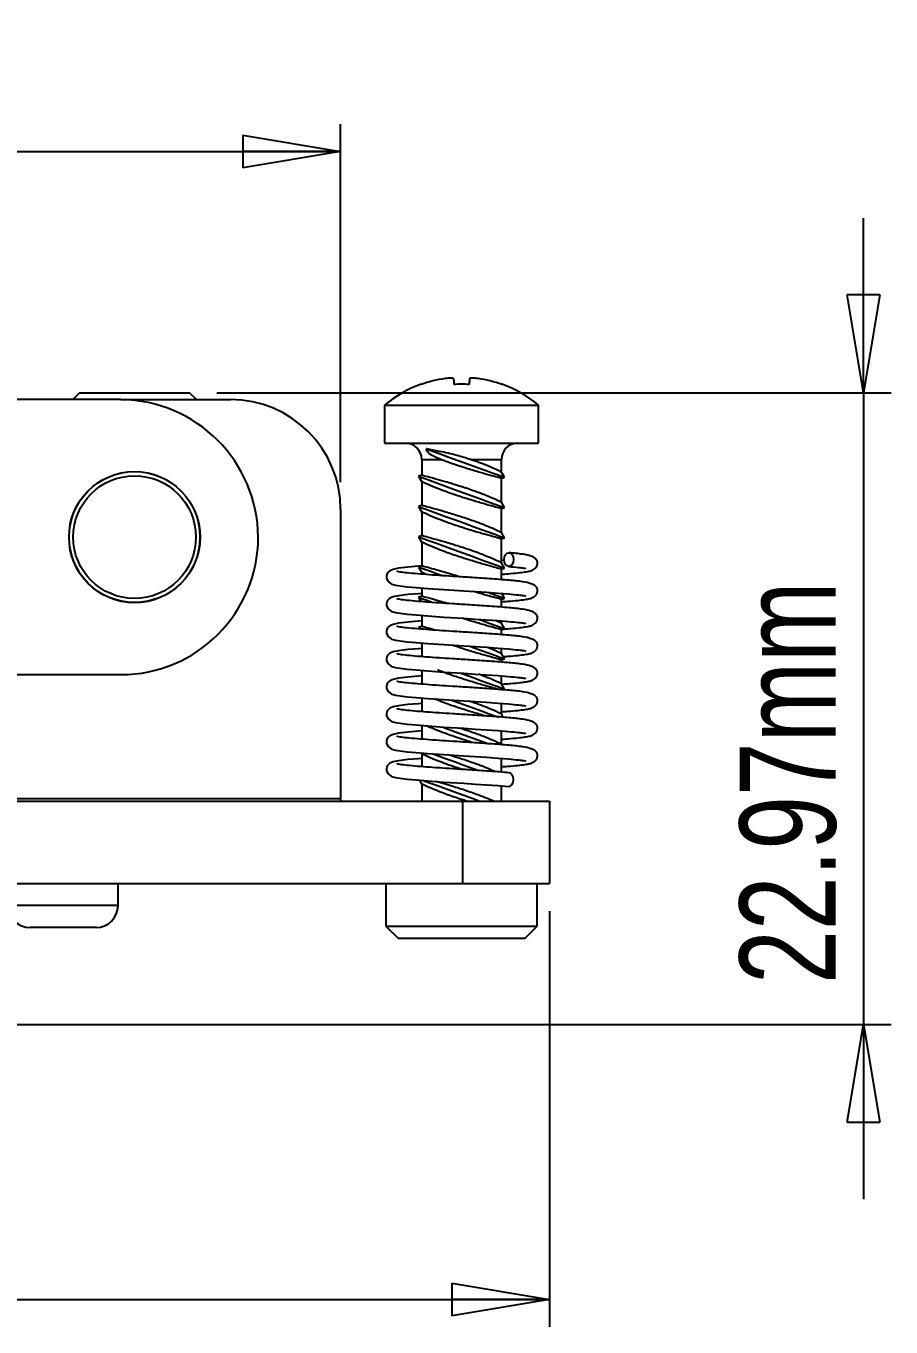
# Model space of a CAD drawing. Header units: millimetres. Extents: x 5 to 292, y 4 to 204.
# Drawn here: x 115.98 to 147.45, y 67.69 to 114.99 of the extents above; entities that cross this region are included whole.
import ezdxf

# ---------------------------------------------------------------- set-up
doc = ezdxf.new("R2010")
doc.units = ezdxf.units.MM
doc.layers.add('LAYER_1', color=179, linetype='Continuous')
doc.styles.add('SLDTEXTSTYLE0', font='TXT', dxfattribs={"width": 0.75})
doc.dimstyles.new('SLDDIMSTYLE0', dxfattribs={"dimtxt": 3.5, "dimasz": 3.556, "dimexe": 0, "dimexo": 0.0625, "dimgap": 0.875, "dimtad": 1, "dimrnd": 1e-09, "dimzin": 4, "dimdsep": 46, "dimtxsty": 'SLDTEXTSTYLE0', "dimblk1": 'CLOSED', "dimblk2": 'CLOSED', "dimsah": 1, "dimcen": 0.09, "dimadec": 0, "dimazin": 1, "dimtfac": 1, "dimtofl": 0, "dimtmove": 0, "dimatfit": 3, "dimldrblk": 'CLOSED', "dimfxl": 1, "dimfrac": 2, "dimtolj": 1, "dimtzin": 12, "dimarcsym": 0})
doc.dimstyles.new('SLDDIMSTYLE1', dxfattribs={"dimtxt": 3.5, "dimasz": 3.556, "dimexe": 0, "dimexo": 0.0625, "dimgap": 0.875, "dimtad": 1, "dimrnd": 1e-09, "dimzin": 12, "dimdsep": 46, "dimtxsty": 'SLDTEXTSTYLE0', "dimblk1": 'CLOSED', "dimblk2": 'CLOSED', "dimsah": 1, "dimcen": 0.09, "dimadec": 0, "dimazin": 3, "dimtfac": 1, "dimtmove": 0, "dimatfit": 0, "dimldrblk": 'CLOSED', "dimfxl": 1, "dimfrac": 2, "dimtolj": 1, "dimtzin": 12, "dimarcsym": 0})

# ---------------------------------------------------------------- blocks, each defined once
blk = doc.blocks.new('_CLOSED')
at = {"color": 0, "linetype": 'ByBlock', "lineweight": -2}
for p, q in [((-1, 0.166667), (0, 0)), ((-1, 0.166667), (-1, -0.166667)), ((0, 0), (-1, -0.166667)), ((0, 0), (-1, 0))]:
    blk.add_line(p, q, dxfattribs=at)
blk = doc.blocks.new('_D')
at = {"layer": 'LAYER_1'}
for p, q in [((41.025, 98.41), (41.025, 111.431)), ((127.425, 98.41), (127.425, 111.431)), ((41.025, 110.431), (127.425, 110.431))]:
    blk.add_line(p, q, dxfattribs=at)
at = {"layer": 'LAYER_1', "xscale": 3.556, "yscale": 3.556, "rotation": 180}
blk.add_blockref('_CLOSED', (41.025, 110.431, 1.494), dxfattribs=at)
at = {"layer": 'LAYER_1', "xscale": 3.556, "yscale": 3.556}
blk.add_blockref('_CLOSED', (127.425, 110.431, 1.494), dxfattribs=at)
at = {"layer": 'LAYER_1', "insert": (74.043, 114.943), "char_height": 3.5, "attachment_point": 1, "style": 'SLDTEXTSTYLE0'}
blk.add_mtext('86.40mm', dxfattribs=at)
blk = doc.blocks.new('_D_1')
at = {"layer": 'LAYER_1'}
for p, q in [((146.454, 101.66), (146.454, 108.01)), ((122.925, 101.66), (147.454, 101.66)), ((146.454, 101.66), (146.454, 78.687)), ((76.872, 78.687), (147.454, 78.687)), ((146.454, 78.687), (146.454, 72.337))]:
    blk.add_line(p, q, dxfattribs=at)
at = {"layer": 'LAYER_1', "xscale": 3.556, "yscale": 3.556}
for p, rotation in [((146.454, 101.66, 1.494), 270), ((146.454, 78.687, 1.494), 90)]:
    blk.add_blockref('_CLOSED', p, dxfattribs=dict(at, rotation=rotation))
at = {"layer": 'LAYER_1', "insert": (141.942, 80.163), "char_height": 3.5, "attachment_point": 1, "rotation": 90, "style": 'SLDTEXTSTYLE0'}
blk.add_mtext('22.97mm', dxfattribs=at)
blk = doc.blocks.new('_D_2')
at = {"layer": 'LAYER_1'}
for p, q in [((33.425, 82.81), (33.425, 67.687)), ((135.025, 82.81), (135.025, 67.687)), ((33.425, 68.687), (135.025, 68.687))]:
    blk.add_line(p, q, dxfattribs=at)
at = {"layer": 'LAYER_1', "xscale": 3.556, "yscale": 3.556, "rotation": 180}
blk.add_blockref('_CLOSED', (33.425, 68.687, 1.494), dxfattribs=at)
at = {"layer": 'LAYER_1', "xscale": 3.556, "yscale": 3.556}
blk.add_blockref('_CLOSED', (135.025, 68.687, 1.494), dxfattribs=at)
at = {"layer": 'LAYER_1', "insert": (72.75, 73.199), "char_height": 3.5, "attachment_point": 1, "style": 'SLDTEXTSTYLE0'}
blk.add_mtext('101.60mm', dxfattribs=at)

msp = doc.modelspace()

# ---------------------------------------------------------------- linework, layer by layer
at = {"color": 7, "linetype": 'Continuous', "lineweight": 25}
for p, q in [((119.425, 101.41), (49.025, 101.41)), ((117.925, 101.66), (117.675, 101.41)), ((117.925, 101.66), (121.925, 101.66)), ((119.425, 101.41), (123.425, 101.41)), ((122.175, 101.41), (121.925, 101.66)), ((129.025, 101.21), (129.025, 99.826)), ((129.025, 101.21), (134.625, 101.21)), ((134.625, 99.826), (134.625, 101.21)), ((129.025, 99.826), (134.625, 99.826)), ((130.375, 99.23), (130.375, 98.658)), ((133.275, 98.783), (133.275, 99.23)), ((130.388, 98.667), (130.263, 98.622)), ((130.263, 98.622), (130.383, 98.417)), ((130.375, 98.422), (130.375, 97.558)), ((133.387, 98.585), (133.27, 98.787)), ((133.272, 98.544), (133.387, 98.585)), ((133.275, 97.678), (133.275, 98.546)), ((130.388, 97.567), (130.263, 97.522)), ((130.263, 97.522), (130.383, 97.317)), ((133.272, 97.444), (133.387, 97.485)), ((133.387, 97.485), (133.274, 97.679)), ((127.425, 97.41), (127.425, 86.91)), ((130.375, 97.322), (130.375, 96.458)), ((133.275, 96.578), (133.275, 97.446)), ((133.387, 96.385), (133.274, 96.579)), ((130.388, 96.467), (130.263, 96.422)), ((130.263, 96.422), (130.383, 96.217)), ((130.375, 96.222), (130.375, 95.358)), ((133.272, 96.344), (133.387, 96.385)), ((133.275, 95.478), (133.275, 96.346)), ((133.379, 95.568), (133.275, 95.559)), ((130.388, 95.367), (130.263, 95.322)), ((130.263, 95.322), (130.383, 95.117)), ((130.375, 95.122), (130.375, 95.062)), ((133.272, 95.244), (133.387, 95.285)), ((133.387, 95.285), (133.274, 95.479)), ((133.275, 94.863), (133.275, 95.246)), ((130.388, 94.267), (130.263, 94.222)), ((130.263, 94.222), (130.355, 94.064)), ((130.375, 94.562), (130.375, 94.258)), ((133.272, 94.144), (133.387, 94.185)), ((133.387, 94.185), (133.274, 94.379)), ((133.275, 93.863), (133.275, 94.146)), ((130.375, 93.562), (130.375, 93.158)), ((133.387, 93.085), (133.274, 93.279)), ((133.275, 93.278), (133.275, 93.363)), ((130.388, 93.167), (130.263, 93.122)), ((130.263, 93.122), (130.294, 93.069)), ((133.272, 93.044), (133.387, 93.085)), ((133.275, 92.863), (133.275, 93.046)), ((130.375, 92.562), (130.375, 92.062)), ((133.275, 92.178), (133.275, 92.363)), ((130.388, 92.067), (130.375, 92.062)), ((133.272, 91.944), (133.387, 91.985)), ((133.387, 91.985), (133.274, 92.179)), ((133.275, 91.863), (133.275, 91.946)), ((95.225, 91.41), (119.425, 91.41)), ((130.375, 91.562), (130.375, 91.062)), ((133.275, 91.078), (133.275, 91.363)), ((133.387, 90.885), (133.274, 91.079)), ((130.375, 90.562), (130.375, 90.062)), ((130.949, 90.479), (130.833, 90.527)), ((133.275, 89.978), (133.275, 90.363)), ((133.345, 89.858), (133.274, 89.979)), ((130.375, 89.562), (130.375, 89.062)), ((133.275, 88.878), (133.275, 89.363)), ((130.356, 88.563), (130.383, 88.517)), ((130.375, 88.522), (130.375, 88.062)), ((133.275, 87.863), (133.275, 88.363)), ((130.295, 87.568), (130.383, 87.417)), ((130.375, 87.422), (130.375, 86.81)), ((133.275, 86.81), (133.275, 87.363)), ((36.595, 86.81), (131.855, 86.81)), ((98.725, 86.91), (127.425, 86.91)), ((127.425, 86.91), (127.425, 86.81)), ((131.855, 86.81), (131.855, 83.81)), ((131.855, 86.81), (135.025, 86.81)), ((135.025, 86.81), (135.025, 83.81)), ((36.595, 83.81), (131.855, 83.81)), ((119.325, 83.01), (119.325, 83.81)), ((129.075, 83.81), (129.075, 82.26)), ((131.855, 83.81), (135.025, 83.81)), ((134.575, 82.26), (134.575, 83.81)), ((118.525, 82.21), (116.125, 82.21)), ((129.075, 82.26), (129.525, 81.81)), ((129.075, 82.26), (134.575, 82.26)), ((134.125, 81.81), (134.575, 82.26)), ((134.125, 81.81), (129.525, 81.81))]:
    msp.add_line(p, q, dxfattribs=at)
at = {"color": 8, "linetype": 'Continuous', "lineweight": 25}
for p, q in [((130.375, 99.23), (131.074, 99.23)), ((132.156, 99.23), (133.275, 99.23)), ((119.325, 83.01), (115.325, 83.01))]:
    msp.add_line(p, q, dxfattribs=at)
at = {"color": 7, "linetype": 'Continuous', "lineweight": 25, "flags": 128}
for points in [[(131.531, 102.174), (131.533, 102.157), (131.535, 102.138), (131.537, 102.115), (131.54, 102.09), (131.543, 102.062), (131.546, 102.031), (131.549, 101.997), (131.553, 101.961)], [(132.119, 102.174), (132.117, 102.157), (132.115, 102.138), (132.113, 102.115), (132.111, 102.09), (132.108, 102.062), (132.105, 102.031), (132.101, 101.997), (132.098, 101.961)], [(130.543, 99.62), (130.769, 99.538), (131.047, 99.437), (131.361, 99.322), (131.698, 99.2), (132.042, 99.075), (132.374, 98.954), (132.681, 98.842), (132.945, 98.746), (133.156, 98.669), (133.303, 98.616), (133.378, 98.588), (133.387, 98.585)], [(130.263, 98.622), (130.272, 98.619), (130.345, 98.592), (130.487, 98.541), (130.691, 98.466), (130.949, 98.373), (131.247, 98.264), (131.572, 98.146), (131.91, 98.023), (132.243, 97.901), (132.557, 97.787), (132.836, 97.685), (133.069, 97.601), (133.243, 97.538), (133.351, 97.498), (133.387, 97.485)], [(130.263, 97.522), (130.272, 97.519), (130.345, 97.492), (130.487, 97.441), (130.691, 97.366), (130.949, 97.273), (131.247, 97.164), (131.572, 97.046), (131.91, 96.923), (132.243, 96.801), (132.557, 96.687), (132.836, 96.585), (133.069, 96.501), (133.243, 96.438), (133.351, 96.398), (133.387, 96.385)], [(130.263, 96.422), (130.272, 96.419), (130.345, 96.392), (130.487, 96.341), (130.691, 96.266), (130.949, 96.173), (131.247, 96.064), (131.572, 95.946), (131.91, 95.823), (132.243, 95.701), (132.557, 95.587), (132.836, 95.485), (133.069, 95.401), (133.243, 95.338), (133.351, 95.298), (133.387, 95.285)], [(133.716, 95.592), (133.703, 95.496), (133.666, 95.415), (133.611, 95.361), (133.545, 95.342), (133.48, 95.361), (133.425, 95.415), (133.388, 95.496), (133.375, 95.592), (133.388, 95.687), (133.425, 95.768), (133.48, 95.823), (133.545, 95.842), (133.611, 95.823), (133.666, 95.768), (133.703, 95.687), (133.716, 95.592)], [(130.375, 95.361), (130.26, 95.352), (129.866, 95.317), (129.535, 95.277), (129.337, 95.236), (129.215, 95.184), (129.164, 95.142), (129.135, 95.106), (129.108, 95.055), (129.092, 94.988), (129.093, 94.921), (129.14, 94.81), (129.282, 94.704), (129.42, 94.665), (129.851, 94.606), (130.169, 94.578), (130.596, 94.544), (131.186, 94.503), (131.91, 94.457), (132.315, 94.431), (132.738, 94.403), (133.155, 94.372), (133.537, 94.342), (133.537, 94.342)], [(130.263, 95.322), (130.272, 95.319), (130.345, 95.292), (130.487, 95.241), (130.691, 95.166), (130.949, 95.073), (131.115, 95.012)], [(130.375, 94.361), (130.26, 94.352), (129.866, 94.317), (129.535, 94.277), (129.337, 94.236), (129.215, 94.184), (129.164, 94.142), (129.135, 94.106), (129.108, 94.055), (129.092, 93.988), (129.093, 93.921), (129.14, 93.81), (129.282, 93.704), (129.42, 93.665), (129.851, 93.606), (130.169, 93.578), (130.596, 93.544), (131.186, 93.503), (131.91, 93.457), (132.315, 93.431), (132.738, 93.403), (133.155, 93.372), (133.537, 93.342), (133.537, 93.342)], [(130.263, 94.222), (130.272, 94.219), (130.345, 94.192), (130.487, 94.141), (130.691, 94.066), (130.784, 94.033)], [(132.823, 94.39), (132.836, 94.385), (133.069, 94.301), (133.243, 94.238), (133.351, 94.198), (133.387, 94.185)], [(130.375, 93.361), (130.26, 93.352), (129.866, 93.317), (129.535, 93.277), (129.337, 93.236), (129.215, 93.184), (129.164, 93.142), (129.135, 93.106), (129.108, 93.055), (129.092, 92.988), (129.093, 92.921), (129.14, 92.81), (129.282, 92.704), (129.42, 92.665), (129.851, 92.606), (130.169, 92.578), (130.596, 92.544), (131.186, 92.503), (131.91, 92.457), (132.315, 92.431), (132.738, 92.403), (133.155, 92.372), (133.537, 92.342), (133.537, 92.342)], [(132.47, 93.419), (132.557, 93.387), (132.836, 93.285), (133.069, 93.201), (133.243, 93.138), (133.351, 93.098), (133.387, 93.085)], [(130.263, 93.122), (130.272, 93.119), (130.345, 93.092), (130.439, 93.058)], [(130.375, 92.361), (130.26, 92.352), (129.866, 92.317), (129.535, 92.277), (129.337, 92.236), (129.215, 92.184), (129.164, 92.142), (129.135, 92.106), (129.108, 92.055), (129.092, 91.988), (129.093, 91.921), (129.14, 91.81), (129.282, 91.704), (129.42, 91.665), (129.851, 91.606), (130.169, 91.578), (130.596, 91.544), (131.186, 91.503), (131.91, 91.457), (132.315, 91.431), (132.738, 91.403), (133.155, 91.372), (133.537, 91.342), (133.537, 91.342)], [(132.135, 92.441), (132.243, 92.401), (132.557, 92.287), (132.836, 92.185), (133.069, 92.101), (133.243, 92.038), (133.351, 91.998), (133.387, 91.985)], [(130.375, 91.361), (130.26, 91.352), (129.866, 91.317), (129.535, 91.277), (129.337, 91.236), (129.215, 91.184), (129.164, 91.142), (129.135, 91.106), (129.108, 91.055), (129.092, 90.988), (129.093, 90.921), (129.14, 90.81), (129.282, 90.704), (129.42, 90.665), (129.851, 90.606), (130.169, 90.578), (130.596, 90.544), (131.186, 90.503), (131.91, 90.457), (132.315, 90.431), (132.738, 90.403), (133.155, 90.372), (133.537, 90.342), (133.537, 90.342)], [(131.794, 91.465), (131.91, 91.423), (132.243, 91.301), (132.557, 91.187), (132.836, 91.085), (133.069, 91.001), (133.243, 90.938), (133.351, 90.898), (133.387, 90.885)], [(130.375, 90.361), (130.26, 90.352), (129.866, 90.317), (129.535, 90.277), (129.337, 90.236), (129.215, 90.184), (129.164, 90.142), (129.135, 90.106), (129.108, 90.055), (129.092, 89.988), (129.093, 89.921), (129.14, 89.81), (129.282, 89.704), (129.42, 89.665), (129.851, 89.606), (130.169, 89.578), (130.596, 89.544), (131.186, 89.503), (131.91, 89.457), (132.315, 89.431), (132.738, 89.403), (133.155, 89.372), (133.537, 89.342), (133.537, 89.342)], [(131.461, 90.486), (131.572, 90.446), (131.91, 90.323), (132.243, 90.201), (132.557, 90.087), (132.836, 89.985), (133.069, 89.901), (133.17, 89.864)], [(131.116, 89.512), (131.247, 89.464), (131.572, 89.346), (131.91, 89.223), (132.243, 89.101), (132.557, 88.987), (132.822, 88.891)], [(130.375, 89.361), (130.26, 89.352), (129.866, 89.317), (129.535, 89.277), (129.337, 89.236), (129.215, 89.184), (129.164, 89.142), (129.135, 89.106), (129.108, 89.055), (129.092, 88.988), (129.093, 88.921), (129.14, 88.81), (129.282, 88.704), (129.42, 88.665), (129.851, 88.606), (130.169, 88.578), (130.596, 88.544), (131.186, 88.503), (131.91, 88.457), (132.315, 88.431), (132.738, 88.403), (133.155, 88.372), (133.537, 88.342), (133.537, 88.342)], [(130.784, 88.532), (130.949, 88.473), (131.247, 88.364), (131.572, 88.246), (131.91, 88.123), (132.243, 88.001), (132.471, 87.918)], [(130.375, 88.361), (130.26, 88.352), (129.866, 88.317), (129.535, 88.277), (129.337, 88.236), (129.215, 88.184), (129.164, 88.142), (129.135, 88.106), (129.108, 88.055), (129.092, 87.988), (129.093, 87.921), (129.14, 87.81), (129.282, 87.704), (129.42, 87.665), (129.851, 87.606), (130.169, 87.578), (130.596, 87.544), (131.186, 87.503), (131.91, 87.457), (132.315, 87.431), (132.738, 87.403), (133.155, 87.372), (133.537, 87.342), (133.537, 87.342)], [(130.44, 87.558), (130.487, 87.541), (130.691, 87.466), (130.949, 87.373), (131.247, 87.264), (131.572, 87.146), (131.91, 87.023), (132.243, 86.901), (132.494, 86.81)], [(133.538, 87.342), (133.545, 87.342), (133.611, 87.361), (133.666, 87.415), (133.703, 87.496), (133.716, 87.592), (133.703, 87.687), (133.666, 87.768), (133.611, 87.823), (133.551, 87.841)]]:
    msp.add_lwpolyline(points, dxfattribs=at)
at = {"color": 7, "linetype": 'Continuous', "lineweight": 25}
for radius in [2.385, 2.381, 2.231]:
    msp.add_circle((119.925, 96.41), radius, dxfattribs=at)
for centre, radius, start, end in [((131.825, 97.858), 4.368, 109.7123, 129.8683), ((129.929, 101.923), 0.425, 5.1421, 6.3227), ((131.825, 97.831), 4.384, 97.8594, 109.6176), ((131.825, 97.709), 4.261, 86.3339, 93.6661), ((131.826, 97.831), 4.384, 70.3823, 82.1406), ((131.825, 97.858), 4.368, 50.1317, 70.2877), ((128.15, 102.482), 5.174, 354.2191, 354.3161), ((119.381, 96.366), 5.044, 0.5, 89.5), ((123.425, 97.41), 4, 0, 90), ((129.78, 99.23), 0.595, 0, 90), ((133.871, 99.23), 0.595, 90, 180), ((119.425, 96.41), 5, 270, 0), ((116.125, 83.01), 0.8, 180, 270), ((118.525, 83.01), 0.8, 270, 0)]:
    msp.add_arc(centre, radius, start, end, dxfattribs=at)
for points, knots in [([(131.531, 102.174), (131.527, 102.178), (131.52, 102.187), (131.466, 102.192), (131.388, 102.191), (131.302, 102.184), (131.247, 102.177), (131.225, 102.174)], [0, 0, 0, 0, 0.2170903, 0.4342859, 0.6489603, 0.8627347, 1, 1, 1, 1]), ([(132.425, 102.174), (132.391, 102.178), (132.322, 102.187), (132.23, 102.192), (132.161, 102.191), (132.125, 102.184), (132.121, 102.177), (132.119, 102.174)], [0, 0, 0, 0, 0.217095, 0.434289, 0.648964, 0.862738, 1, 1, 1, 1]), ([(132.156, 99.23), (131.988, 99.282), (131.612, 99.399), (131.036, 99.526), (130.687, 99.594), (130.55, 99.619), (130.543, 99.62)], [0, 0, 0, 0, 0.293908, 0.661809, 0.984467, 1, 1, 1, 1]), ([(131.074, 99.23), (130.999, 99.26), (130.849, 99.318), (130.704, 99.406), (130.617, 99.484), (130.587, 99.517), (130.565, 99.549), (130.551, 99.578), (130.545, 99.602), (130.544, 99.615), (130.543, 99.62)], [0, 0, 0, 0, 0.3564798, 0.7109574, 0.7757654, 0.8411322, 0.8797504, 0.9185015, 0.9674913, 1, 1, 1, 1]), ([(133.272, 98.546), (133.259, 98.549), (133.234, 98.556), (133.009, 98.617), (132.666, 98.712), (132.224, 98.84), (131.73, 98.995), (131.335, 99.131), (131.131, 99.208), (131.074, 99.23)], [0, 0, 0, 0, 0.142784, 0.29265, 0.445151, 0.602456, 0.765616, 0.934309, 1, 1, 1, 1]), ([(133.263, 98.783), (133.267, 98.781), (133.29, 98.77), (133.191, 98.818), (132.975, 98.916), (132.623, 99.063), (132.317, 99.173), (132.156, 99.23)], [0, 0, 0, 0, 0.043562, 0.265305, 0.489839, 0.732179, 1, 1, 1, 1]), ([(130.893, 98.52), (130.792, 98.548), (130.578, 98.608), (130.397, 98.656), (130.393, 98.658), (130.391, 98.658)], [0, 0, 0, 0, 0.342161, 0.729812, 1, 1, 1, 1]), ([(130.949, 98.179), (130.828, 98.229), (130.586, 98.329), (130.395, 98.42), (130.393, 98.421), (130.392, 98.422)], [0, 0, 0, 0, 0.381998, 0.761877, 1, 1, 1, 1]), ([(133.273, 97.678), (133.274, 97.678), (133.299, 97.666), (133.214, 97.707), (133.022, 97.795), (132.69, 97.936), (132.25, 98.101), (131.74, 98.27), (131.26, 98.416), (131.004, 98.489), (130.893, 98.52)], [0, 0, 0, 0, 0.003405, 0.134856, 0.265966, 0.406611, 0.558944, 0.717891, 0.876835, 1, 1, 1, 1]), ([(133.271, 97.446), (133.259, 97.449), (133.235, 97.455), (133.01, 97.516), (132.668, 97.611), (132.226, 97.74), (131.732, 97.894), (131.286, 98.048), (131.047, 98.141), (130.949, 98.179)], [0, 0, 0, 0, 0.135279, 0.277992, 0.423202, 0.572981, 0.728333, 0.888959, 1, 1, 1, 1]), ([(130.893, 97.42), (130.792, 97.448), (130.578, 97.508), (130.397, 97.556), (130.393, 97.558), (130.391, 97.558)], [0, 0, 0, 0, 0.342161, 0.729812, 1, 1, 1, 1]), ([(130.949, 97.079), (130.828, 97.129), (130.586, 97.229), (130.395, 97.32), (130.393, 97.321), (130.392, 97.322)], [0, 0, 0, 0, 0.381998, 0.761877, 1, 1, 1, 1]), ([(133.273, 96.578), (133.274, 96.578), (133.299, 96.566), (133.214, 96.607), (133.022, 96.695), (132.69, 96.836), (132.25, 97.001), (131.74, 97.17), (131.26, 97.316), (131.004, 97.389), (130.893, 97.42)], [0, 0, 0, 0, 0.003405, 0.134856, 0.265966, 0.406611, 0.558944, 0.717891, 0.876835, 1, 1, 1, 1]), ([(133.271, 96.346), (133.259, 96.349), (133.235, 96.355), (133.01, 96.416), (132.668, 96.511), (132.226, 96.64), (131.732, 96.794), (131.286, 96.948), (131.047, 97.041), (130.949, 97.079)], [0, 0, 0, 0, 0.135279, 0.277992, 0.423202, 0.572981, 0.728333, 0.888959, 1, 1, 1, 1]), ([(130.893, 96.32), (130.792, 96.348), (130.578, 96.408), (130.397, 96.456), (130.393, 96.458), (130.391, 96.458)], [0, 0, 0, 0, 0.342161, 0.729812, 1, 1, 1, 1]), ([(130.949, 95.979), (130.828, 96.029), (130.586, 96.129), (130.395, 96.22), (130.393, 96.221), (130.392, 96.222)], [0, 0, 0, 0, 0.381998, 0.761877, 1, 1, 1, 1]), ([(133.273, 95.478), (133.274, 95.478), (133.299, 95.466), (133.214, 95.507), (133.022, 95.595), (132.69, 95.736), (132.25, 95.901), (131.74, 96.07), (131.26, 96.216), (131.004, 96.289), (130.893, 96.32)], [0, 0, 0, 0, 0.003405, 0.134856, 0.265966, 0.406611, 0.558944, 0.717891, 0.876835, 1, 1, 1, 1]), ([(133.271, 95.246), (133.259, 95.249), (133.235, 95.255), (133.01, 95.316), (132.668, 95.411), (132.226, 95.54), (131.732, 95.694), (131.286, 95.848), (131.047, 95.941), (130.949, 95.979)], [0, 0, 0, 0, 0.135279, 0.277992, 0.423202, 0.572981, 0.728333, 0.888959, 1, 1, 1, 1]), ([(133.275, 95.059), (133.354, 95.065), (133.582, 95.083), (133.871, 95.109), (134.138, 95.142), (134.3, 95.172), (134.417, 95.203), (134.522, 95.277), (134.571, 95.353), (134.588, 95.418), (134.591, 95.457), (134.589, 95.492), (134.584, 95.519), (134.564, 95.58), (134.502, 95.652), (134.344, 95.729), (134.048, 95.794), (133.728, 95.825), (133.553, 95.841)], [0, 0, 0, 0, 0.058789, 0.169924, 0.271208, 0.361273, 0.440251, 0.477984, 0.513375, 0.527202, 0.538207, 0.54366, 0.554945, 0.570341, 0.632786, 0.726859, 0.850922, 1, 1, 1, 1]), ([(133.275, 94.059), (133.354, 94.065), (133.582, 94.083), (133.871, 94.109), (134.138, 94.142), (134.3, 94.172), (134.417, 94.203), (134.522, 94.277), (134.571, 94.353), (134.588, 94.418), (134.591, 94.457), (134.589, 94.492), (134.584, 94.519), (134.564, 94.58), (134.502, 94.652), (134.344, 94.729), (134.046, 94.794), (133.627, 94.837), (133.219, 94.868), (132.744, 94.903), (132.163, 94.942), (131.534, 94.98), (131.001, 95.015), (130.529, 95.049), (130.102, 95.083), (129.753, 95.117), (129.549, 95.144), (129.477, 95.165), (129.484, 95.16), (129.484, 95.16)], [0, 0, 0, 0, 0.0277769, 0.0802865, 0.1281416, 0.1706963, 0.2080119, 0.2258405, 0.2425619, 0.2490947, 0.2542949, 0.2568709, 0.2622032, 0.2694773, 0.2989819, 0.3434302, 0.4020481, 0.4724851, 0.5160077, 0.55741, 0.6312267, 0.6919325, 0.7425965, 0.7932472, 0.8471307, 0.9040629, 0.9594902, 0.9984073, 1, 1, 1, 1]), ([(130.552, 95.048), (130.495, 95.074), (130.387, 95.123), (130.39, 95.122), (130.392, 95.122)], [0, 0, 0, 0, 0.530968, 1, 1, 1, 1]), ([(130.893, 95.22), (130.792, 95.248), (130.578, 95.308), (130.397, 95.356), (130.393, 95.358), (130.391, 95.358)], [0, 0, 0, 0, 0.342161, 0.729812, 1, 1, 1, 1]), ([(131.741, 94.967), (131.741, 94.968), (131.571, 95.024), (131.259, 95.115), (131.004, 95.188), (130.893, 95.22)], [0, 0, 0, 0, 0.002023, 0.564297, 1, 1, 1, 1]), ([(133.537, 95.342), (133.666, 95.33), (133.903, 95.307), (134.087, 95.287), (134.162, 95.268), (134.156, 95.281), (134.155, 95.283)], [0, 0, 0, 0, 0.389276, 0.713915, 0.967011, 1, 1, 1, 1]), ([(133.327, 93.063), (133.388, 93.068), (133.598, 93.084), (133.871, 93.109), (134.138, 93.142), (134.3, 93.172), (134.417, 93.203), (134.522, 93.277), (134.571, 93.353), (134.588, 93.418), (134.591, 93.457), (134.589, 93.492), (134.584, 93.519), (134.564, 93.58), (134.502, 93.652), (134.344, 93.729), (134.046, 93.794), (133.627, 93.837), (133.219, 93.868), (132.744, 93.903), (132.163, 93.942), (131.534, 93.98), (131.001, 94.015), (130.529, 94.049), (130.102, 94.083), (129.753, 94.117), (129.549, 94.144), (129.477, 94.165), (129.484, 94.16), (129.484, 94.16)], [0, 0, 0, 0, 0.0217203, 0.074557, 0.1227102, 0.16553, 0.2030781, 0.2210177, 0.2378432, 0.2444169, 0.2496492, 0.2522416, 0.2576068, 0.2649265, 0.2946147, 0.3393399, 0.398323, 0.4691988, 0.5129926, 0.5546528, 0.6289293, 0.6900133, 0.740993, 0.7919592, 0.8461784, 0.9034652, 0.9592379, 0.9983973, 1, 1, 1, 1]), ([(130.893, 94.12), (130.792, 94.148), (130.578, 94.208), (130.397, 94.256), (130.393, 94.258), (130.391, 94.258)], [0, 0, 0, 0, 0.342161, 0.729812, 1, 1, 1, 1]), ([(133.271, 94.146), (133.259, 94.149), (133.235, 94.155), (133.01, 94.216), (132.676, 94.309), (132.389, 94.394), (132.246, 94.436)], [0, 0, 0, 0, 0.2390591, 0.4912549, 0.7478649, 1, 1, 1, 1]), ([(133.537, 94.342), (133.666, 94.33), (133.903, 94.307), (134.087, 94.287), (134.162, 94.268), (134.156, 94.281), (134.155, 94.283)], [0, 0, 0, 0, 0.389276, 0.713916, 0.967012, 1, 1, 1, 1]), ([(131.328, 93.994), (131.297, 94.003), (131.135, 94.053), (131.001, 94.09), (130.893, 94.12)], [0, 0, 0, 0, 0.188561, 1, 1, 1, 1]), ([(133.271, 93.046), (133.259, 93.049), (133.235, 93.056), (133.01, 93.116), (132.668, 93.211), (132.26, 93.329), (131.974, 93.42), (131.846, 93.461)], [0, 0, 0, 0, 0.194842, 0.400391, 0.609537, 0.825263, 1, 1, 1, 1]), ([(133.273, 93.278), (133.274, 93.278), (133.299, 93.266), (133.231, 93.3), (133.107, 93.355), (133.053, 93.38)], [0, 0, 0, 0, 0.014484, 0.573634, 1, 1, 1, 1]), ([(133.537, 93.342), (133.666, 93.33), (133.903, 93.307), (134.087, 93.287), (134.162, 93.268), (134.156, 93.281), (134.155, 93.283)], [0, 0, 0, 0, 0.389276, 0.713915, 0.967011, 1, 1, 1, 1]), ([(133.341, 92.064), (133.397, 92.069), (133.602, 92.084), (133.871, 92.109), (134.138, 92.142), (134.3, 92.172), (134.417, 92.203), (134.522, 92.277), (134.571, 92.353), (134.588, 92.418), (134.591, 92.457), (134.589, 92.492), (134.584, 92.519), (134.564, 92.58), (134.502, 92.652), (134.344, 92.729), (134.046, 92.794), (133.627, 92.837), (133.219, 92.868), (132.744, 92.903), (132.163, 92.942), (131.534, 92.98), (131.001, 93.015), (130.529, 93.049), (130.102, 93.083), (129.753, 93.117), (129.549, 93.144), (129.477, 93.165), (129.484, 93.16), (129.484, 93.16)], [0, 0, 0, 0, 0.0200265, 0.0729547, 0.1211913, 0.1640852, 0.2016983, 0.2196691, 0.2365238, 0.2431086, 0.2483502, 0.2509471, 0.2563216, 0.2636538, 0.2933935, 0.3381962, 0.3972813, 0.4682799, 0.5121495, 0.5538818, 0.6282869, 0.6894767, 0.7405445, 0.791599, 0.8459121, 0.9032981, 0.9591673, 0.9983946, 1, 1, 1, 1]), ([(130.893, 93.02), (130.792, 93.048), (130.578, 93.108), (130.397, 93.156), (130.393, 93.158), (130.391, 93.158)], [0, 0, 0, 0, 0.342161, 0.729812, 1, 1, 1, 1]), ([(133.271, 91.946), (133.259, 91.949), (133.235, 91.955), (133.01, 92.016), (132.668, 92.111), (132.228, 92.24), (131.808, 92.369), (131.566, 92.454), (131.481, 92.484)], [0, 0, 0, 0, 0.1663614, 0.3418647, 0.5204397, 0.7046324, 0.8956787, 1, 1, 1, 1]), ([(133.273, 92.178), (133.274, 92.178), (133.299, 92.166), (133.212, 92.208), (133.045, 92.286), (132.853, 92.365), (132.767, 92.4)], [0, 0, 0, 0, 0.009178, 0.363495, 0.716894, 1, 1, 1, 1]), ([(133.537, 92.342), (133.666, 92.33), (133.903, 92.307), (134.087, 92.287), (134.162, 92.268), (134.156, 92.281), (134.155, 92.283)], [0, 0, 0, 0, 0.389276, 0.713916, 0.967012, 1, 1, 1, 1]), ([(133.285, 91.06), (133.36, 91.066), (133.585, 91.083), (133.871, 91.109), (134.138, 91.142), (134.3, 91.172), (134.417, 91.203), (134.522, 91.277), (134.571, 91.353), (134.588, 91.418), (134.591, 91.457), (134.589, 91.492), (134.584, 91.519), (134.564, 91.58), (134.502, 91.652), (134.344, 91.729), (134.046, 91.794), (133.627, 91.837), (133.219, 91.868), (132.744, 91.903), (132.163, 91.942), (131.534, 91.98), (131.001, 92.015), (130.529, 92.049), (130.102, 92.083), (129.753, 92.117), (129.549, 92.144), (129.477, 92.165), (129.484, 92.16), (129.484, 92.16)], [0, 0, 0, 0, 0.026656, 0.079226, 0.127136, 0.16974, 0.207098, 0.224948, 0.241688, 0.248229, 0.253435, 0.256014, 0.261352, 0.268635, 0.298173, 0.342673, 0.401358, 0.471877, 0.515449, 0.556899, 0.630801, 0.691577, 0.7423, 0.793009, 0.846954, 0.903952, 0.959443, 0.998405, 1, 1, 1, 1]), ([(133.271, 90.846), (133.259, 90.849), (133.235, 90.855), (133.01, 90.916), (132.668, 91.011), (132.226, 91.14), (131.732, 91.294), (131.286, 91.448), (131.047, 91.541), (130.949, 91.579)], [0, 0, 0, 0, 0.135279, 0.277992, 0.423202, 0.572981, 0.728333, 0.888959, 1, 1, 1, 1]), ([(133.273, 91.078), (133.274, 91.078), (133.299, 91.066), (133.214, 91.107), (133.02, 91.196), (132.751, 91.312), (132.532, 91.392), (132.451, 91.422)], [0, 0, 0, 0, 0.006974, 0.276196, 0.544722, 0.832775, 1, 1, 1, 1]), ([(133.537, 91.342), (133.666, 91.33), (133.903, 91.307), (134.087, 91.287), (134.162, 91.268), (134.156, 91.281), (134.155, 91.283)], [0, 0, 0, 0, 0.389276, 0.713916, 0.967012, 1, 1, 1, 1]), ([(133.275, 90.059), (133.354, 90.065), (133.582, 90.083), (133.871, 90.109), (134.138, 90.142), (134.3, 90.172), (134.417, 90.203), (134.522, 90.277), (134.571, 90.353), (134.588, 90.418), (134.591, 90.457), (134.589, 90.492), (134.584, 90.519), (134.564, 90.58), (134.502, 90.652), (134.344, 90.729), (134.046, 90.794), (133.627, 90.837), (133.219, 90.868), (132.744, 90.903), (132.163, 90.942), (131.534, 90.98), (131.001, 91.015), (130.529, 91.049), (130.102, 91.083), (129.753, 91.117), (129.549, 91.144), (129.477, 91.165), (129.484, 91.16), (129.484, 91.16)], [0, 0, 0, 0, 0.0277769, 0.0802865, 0.1281416, 0.1706963, 0.2080119, 0.2258405, 0.2425619, 0.2490949, 0.2542948, 0.2568711, 0.2622031, 0.2694775, 0.2989819, 0.3434302, 0.4020481, 0.4724851, 0.5160078, 0.55741, 0.6312267, 0.6919325, 0.7425965, 0.7932472, 0.8471308, 0.9040629, 0.9594902, 0.9984073, 1, 1, 1, 1]), ([(132.692, 89.905), (132.681, 89.909), (132.555, 89.944), (132.22, 90.042), (131.734, 90.194), (131.286, 90.348), (131.047, 90.441), (130.949, 90.479)], [0, 0, 0, 0, 0.025339, 0.278432, 0.540942, 0.812364, 1, 1, 1, 1]), ([(133.273, 89.978), (133.274, 89.978), (133.299, 89.966), (133.214, 90.007), (133.022, 90.096), (132.688, 90.236), (132.366, 90.359), (132.156, 90.429), (132.109, 90.444)], [0, 0, 0, 0, 0.005653, 0.223886, 0.441553, 0.675049, 0.927951, 1, 1, 1, 1]), ([(133.275, 89.059), (133.354, 89.065), (133.582, 89.083), (133.871, 89.109), (134.138, 89.142), (134.3, 89.172), (134.417, 89.203), (134.522, 89.277), (134.571, 89.353), (134.588, 89.418), (134.591, 89.457), (134.589, 89.492), (134.584, 89.519), (134.564, 89.58), (134.502, 89.652), (134.344, 89.729), (134.046, 89.794), (133.627, 89.837), (133.219, 89.868), (132.744, 89.903), (132.163, 89.942), (131.534, 89.98), (131.001, 90.015), (130.529, 90.049), (130.102, 90.083), (129.753, 90.117), (129.549, 90.144), (129.477, 90.165), (129.484, 90.16), (129.484, 90.16)], [0, 0, 0, 0, 0.027777, 0.080286, 0.128142, 0.170696, 0.208012, 0.22584, 0.242562, 0.249095, 0.254295, 0.256871, 0.262203, 0.269477, 0.298982, 0.34343, 0.402048, 0.472485, 0.516008, 0.55741, 0.631227, 0.691933, 0.742597, 0.793247, 0.847131, 0.904063, 0.95949, 0.998407, 1, 1, 1, 1]), ([(133.537, 90.342), (133.666, 90.33), (133.903, 90.307), (134.087, 90.287), (134.162, 90.268), (134.156, 90.281), (134.155, 90.283)], [0, 0, 0, 0, 0.389276, 0.713915, 0.967012, 1, 1, 1, 1]), ([(130.949, 89.379), (130.818, 89.433), (130.649, 89.503), (130.57, 89.539), (130.553, 89.548)], [0, 0, 0, 0, 0.777786, 1, 1, 1, 1]), ([(133.273, 88.878), (133.274, 88.878), (133.299, 88.866), (133.214, 88.907), (133.022, 88.995), (132.69, 89.136), (132.25, 89.301), (131.912, 89.411), (131.74, 89.468)], [0, 0, 0, 0, 0.004744, 0.187898, 0.370577, 0.566541, 0.77879, 1, 1, 1, 1]), ([(133.553, 88.841), (133.44, 88.85), (133.22, 88.868), (132.743, 88.903), (132.163, 88.942), (131.534, 88.98), (131.001, 89.015), (130.529, 89.049), (130.102, 89.083), (129.753, 89.117), (129.549, 89.144), (129.477, 89.165), (129.484, 89.16), (129.484, 89.16)], [0, 0, 0, 0, 0.082505, 0.16099, 0.300923, 0.416002, 0.512045, 0.608063, 0.710209, 0.818134, 0.923206, 0.996981, 1, 1, 1, 1]), ([(132.248, 88.935), (132.24, 88.937), (132.084, 88.983), (131.728, 89.096), (131.287, 89.247), (131.047, 89.341), (130.949, 89.379)], [0, 0, 0, 0, 0.017182, 0.374737, 0.74443, 1, 1, 1, 1]), ([(133.537, 89.342), (133.666, 89.33), (133.903, 89.307), (134.087, 89.287), (134.162, 89.268), (134.156, 89.281), (134.155, 89.283)], [0, 0, 0, 0, 0.3892758, 0.7139155, 0.9670115, 1, 1, 1, 1]), ([(130.949, 88.279), (130.828, 88.329), (130.586, 88.429), (130.395, 88.52), (130.393, 88.521), (130.392, 88.522)], [0, 0, 0, 0, 0.381998, 0.761877, 1, 1, 1, 1]), ([(133.053, 87.88), (133.038, 87.887), (132.957, 87.924), (132.684, 88.038), (132.253, 88.199), (131.766, 88.362), (131.464, 88.453), (131.327, 88.494)], [0, 0, 0, 0, 0.049501, 0.279085, 0.527748, 0.787207, 1, 1, 1, 1]), ([(133.275, 88.059), (133.354, 88.065), (133.582, 88.083), (133.871, 88.109), (134.138, 88.142), (134.3, 88.172), (134.417, 88.203), (134.522, 88.277), (134.571, 88.353), (134.588, 88.418), (134.591, 88.457), (134.589, 88.492), (134.584, 88.519), (134.564, 88.58), (134.502, 88.652), (134.344, 88.729), (134.048, 88.794), (133.728, 88.825), (133.553, 88.841)], [0, 0, 0, 0, 0.0587889, 0.1699238, 0.2712078, 0.3612734, 0.4402507, 0.4779843, 0.5133747, 0.5272014, 0.538207, 0.5436595, 0.5549447, 0.5703404, 0.6327858, 0.7268593, 0.8509222, 1, 1, 1, 1]), ([(133.553, 87.841), (133.44, 87.85), (133.22, 87.868), (132.743, 87.903), (132.163, 87.942), (131.534, 87.98), (131.001, 88.015), (130.529, 88.049), (130.102, 88.083), (129.753, 88.117), (129.549, 88.144), (129.477, 88.165), (129.484, 88.16), (129.484, 88.16)], [0, 0, 0, 0, 0.082505, 0.16099, 0.300923, 0.416002, 0.512045, 0.608063, 0.710209, 0.818134, 0.923206, 0.996981, 1, 1, 1, 1]), ([(131.847, 87.961), (131.811, 87.972), (131.607, 88.035), (131.286, 88.148), (131.047, 88.241), (130.949, 88.279)], [0, 0, 0, 0, 0.112171, 0.637109, 1, 1, 1, 1]), ([(133.537, 88.342), (133.666, 88.33), (133.903, 88.307), (134.087, 88.287), (134.162, 88.268), (134.156, 88.281), (134.155, 88.283)], [0, 0, 0, 0, 0.3892758, 0.7139155, 0.9670115, 1, 1, 1, 1]), ([(132.984, 86.81), (132.89, 86.85), (132.687, 86.937), (132.248, 87.101), (131.741, 87.27), (131.259, 87.416), (131.004, 87.489), (130.893, 87.52)], [0, 0, 0, 0, 0.180322, 0.390747, 0.610309, 0.829867, 1, 1, 1, 1]), ([(130.949, 87.179), (130.828, 87.229), (130.586, 87.329), (130.395, 87.42), (130.393, 87.421), (130.392, 87.422)], [0, 0, 0, 0, 0.381998, 0.761877, 1, 1, 1, 1]), ([(132.008, 86.81), (131.918, 86.838), (131.661, 86.918), (131.286, 87.048), (131.047, 87.141), (130.949, 87.179)], [0, 0, 0, 0, 0.240026, 0.689368, 1, 1, 1, 1])]:
    msp.add_open_spline(points, degree=3, knots=knots, dxfattribs=at)

# ---------------------------------------------------------------- dimensions: what is measured, and where the dimension line sits
at = {"layer": 'LAYER_1'}
for base, p1, p2, picture, middle in [((127.425, 110.431), (41.025, 97.41), (127.425, 97.41), '_D', (84.236, 110.431)), ((135.025, 68.687), (33.425, 83.81), (135.025, 83.81), '_D_2', (84.236, 68.687))]:
    dim = msp.add_linear_dim(base=base, p1=p1, p2=p2, dimstyle='SLDDIMSTYLE0', dxfattribs=at)
    dim.commit()
    dim.dimension.update_dxf_attribs({"geometry": picture, "text_midpoint": middle, "dimtype": 160})
dim = msp.add_linear_dim(base=(146.454, 78.687), p1=(121.925, 101.66), p2=(75.872, 78.687), angle=90, dimstyle='SLDDIMSTYLE1', dxfattribs=at)
dim.commit()
dim.dimension.update_dxf_attribs({"geometry": '_D_1', "text_midpoint": (146.454, 90.357), "dimtype": 160})

doc.saveas('drawing.dxf')
